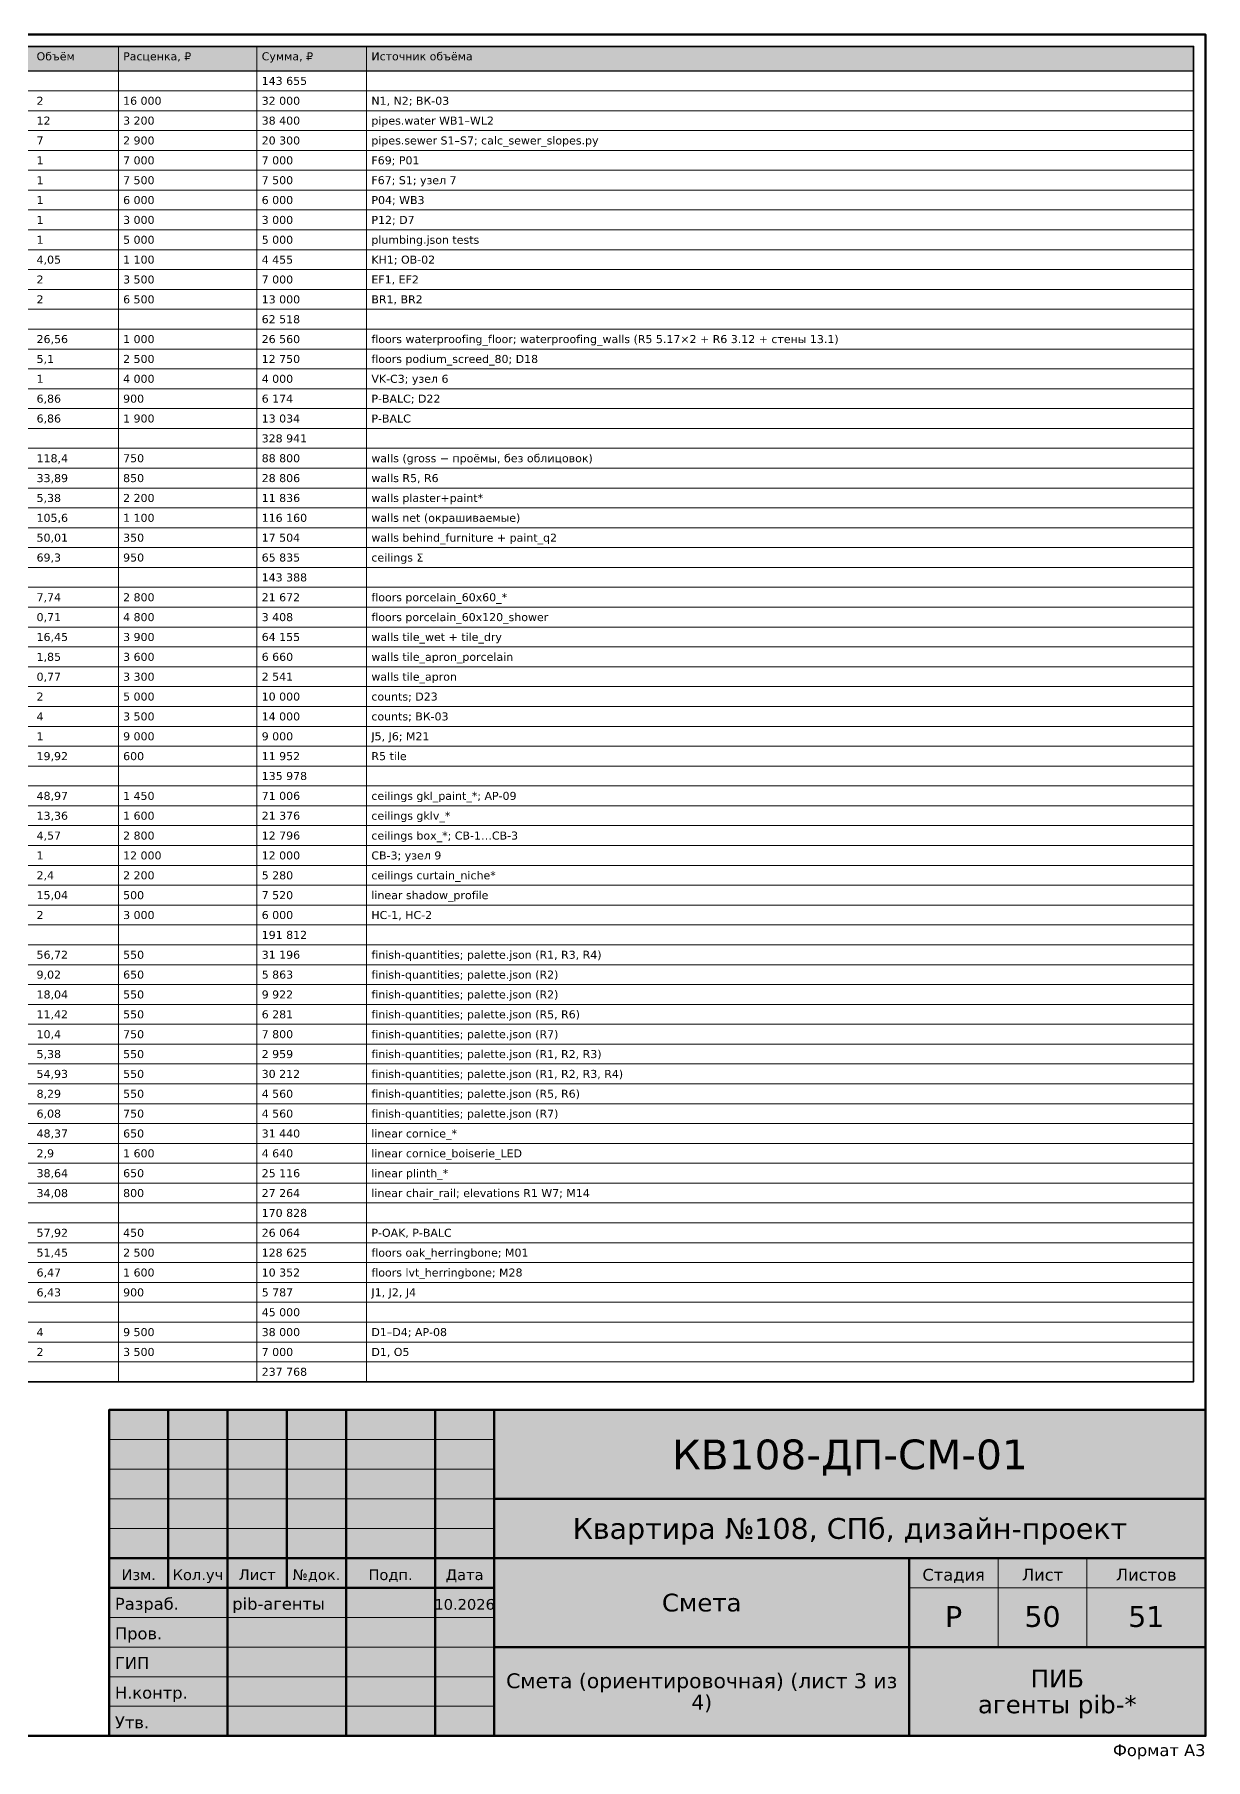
# Model space of a CAD drawing. Header units: millimetres. Extents: x 20 to 415, y 1 to 292.
# Drawn here: x 217.4 to 415, y 1 to 292 of the extents above; entities that cross this region are included whole.
import ezdxf
from ezdxf.enums import TextEntityAlignment as Align

# ---------------------------------------------------------------- set-up
doc = ezdxf.new("R2010")
doc.units = ezdxf.units.MM
doc.layers.add('FRAME', color=7, linetype='CONTINUOUS')
doc.layers.add('TEXT', color=7, linetype='CONTINUOUS')
doc.styles.add('GOST', font='DejaVuSans.ttf')

msp = doc.modelspace()

# ---------------------------------------------------------------- hatches: boundary and pattern name
at = {"layer": 'FRAME', "true_color": 0xffffff}
h = msp.add_hatch(color=7, dxfattribs=at)
h.dxf.hatch_style = 1
h.paths.add_polyline_path([(230, 5), (415, 5), (415, 60), (230, 60)])
at = {"layer": 'TEXT', "true_color": 0xe6e6e6}
h = msp.add_hatch(color=7, dxfattribs=at)
h.dxf.hatch_style = 1
h.paths.add_polyline_path([(22, 285.85), (413, 285.85), (413, 290), (22, 290)])

# ---------------------------------------------------------------- linework, layer by layer
at = {"layer": 'FRAME', "color": 7, "lineweight": 50}
for points in [[(20, 5), (415, 5), (415, 292), (20, 292)], [(230, 5), (415, 5), (415, 60), (230, 60)]]:
    msp.add_lwpolyline(points, close=True, dxfattribs=at)
for points in [[(240, 30), (240, 60)], [(250, 5), (250, 60)], [(260, 30), (260, 60)], [(270, 5), (270, 60)], [(285, 5), (285, 60)], [(295, 5), (295, 60)], [(295, 45), (415, 45)], [(230, 35), (295, 35)], [(295, 35), (415, 35)], [(365, 5), (365, 35)], [(230, 30), (295, 30)], [(295, 20), (415, 20)]]:
    msp.add_lwpolyline(points, dxfattribs=at)
at = {"layer": 'FRAME', "color": 7, "lineweight": 20}
for points in [[(230, 55), (295, 55)], [(230, 50), (295, 50)], [(230, 45), (295, 45)], [(230, 40), (295, 40)], [(380, 20), (380, 35)], [(395, 20), (395, 35)], [(365, 30), (415, 30)], [(230, 25), (295, 25)], [(230, 20), (295, 20)], [(230, 15), (295, 15)], [(230, 10), (295, 10)]]:
    msp.add_lwpolyline(points, dxfattribs=at)
at = {"layer": 'TEXT', "color": 7, "lineweight": 25}
msp.add_lwpolyline([(22, 285.85), (413, 285.85), (413, 290), (22, 290)], close=True, dxfattribs=at)
at = {"layer": 'TEXT', "color": 7, "lineweight": 35}
msp.add_lwpolyline([(22, 64.75), (413, 64.75), (413, 290), (22, 290)], close=True, dxfattribs=at)
at = {"layer": 'TEXT', "color": 7, "lineweight": 15}
for points in [[(231.58, 290), (231.58, 285.85)], [(254.96, 290), (254.96, 285.85)], [(273.47, 290), (273.47, 285.85)], [(413, 290), (413, 285.85)], [(231.58, 285.85), (231.58, 282.5)], [(254.96, 285.85), (254.96, 282.5)], [(273.47, 285.85), (273.47, 282.5)], [(413, 285.85), (413, 282.5)], [(231.58, 282.5), (231.58, 279.15)], [(254.96, 282.5), (254.96, 279.15)], [(273.47, 282.5), (273.47, 279.15)], [(413, 282.5), (413, 279.15)], [(231.58, 279.15), (231.58, 275.8)], [(254.96, 279.15), (254.96, 275.8)], [(273.47, 279.15), (273.47, 275.8)], [(413, 279.15), (413, 275.8)], [(231.58, 275.8), (231.58, 272.45)], [(254.96, 275.8), (254.96, 272.45)], [(273.47, 275.8), (273.47, 272.45)], [(413, 275.8), (413, 272.45)], [(231.58, 272.45), (231.58, 269.1)], [(254.96, 272.45), (254.96, 269.1)], [(273.47, 272.45), (273.47, 269.1)], [(413, 272.45), (413, 269.1)], [(231.58, 269.1), (231.58, 265.75)], [(254.96, 269.1), (254.96, 265.75)], [(273.47, 269.1), (273.47, 265.75)], [(413, 269.1), (413, 265.75)], [(231.58, 265.75), (231.58, 262.4)], [(254.96, 265.75), (254.96, 262.4)], [(273.47, 265.75), (273.47, 262.4)], [(413, 265.75), (413, 262.4)], [(231.58, 262.4), (231.58, 259.05)], [(254.96, 262.4), (254.96, 259.05)], [(273.47, 262.4), (273.47, 259.05)], [(413, 262.4), (413, 259.05)], [(231.58, 259.05), (231.58, 255.7)], [(254.96, 259.05), (254.96, 255.7)], [(273.47, 259.05), (273.47, 255.7)], [(413, 259.05), (413, 255.7)], [(231.58, 255.7), (231.58, 252.35)], [(254.96, 255.7), (254.96, 252.35)], [(273.47, 255.7), (273.47, 252.35)], [(413, 255.7), (413, 252.35)], [(231.58, 252.35), (231.58, 249)], [(254.96, 252.35), (254.96, 249)], [(273.47, 252.35), (273.47, 249)], [(413, 252.35), (413, 249)], [(231.58, 249), (231.58, 245.65)], [(254.96, 249), (254.96, 245.65)], [(273.47, 249), (273.47, 245.65)], [(413, 249), (413, 245.65)], [(231.58, 245.65), (231.58, 242.3)], [(254.96, 245.65), (254.96, 242.3)], [(273.47, 245.65), (273.47, 242.3)], [(413, 245.65), (413, 242.3)], [(231.58, 242.3), (231.58, 238.95)], [(254.96, 242.3), (254.96, 238.95)], [(273.47, 242.3), (273.47, 238.95)], [(413, 242.3), (413, 238.95)], [(231.58, 238.95), (231.58, 235.6)], [(254.96, 238.95), (254.96, 235.6)], [(273.47, 238.95), (273.47, 235.6)], [(413, 238.95), (413, 235.6)], [(231.58, 235.6), (231.58, 232.25)], [(254.96, 235.6), (254.96, 232.25)], [(273.47, 235.6), (273.47, 232.25)], [(413, 235.6), (413, 232.25)], [(231.58, 232.25), (231.58, 228.9)], [(254.96, 232.25), (254.96, 228.9)], [(273.47, 232.25), (273.47, 228.9)], [(413, 232.25), (413, 228.9)], [(231.58, 228.9), (231.58, 225.55)], [(254.96, 228.9), (254.96, 225.55)], [(273.47, 228.9), (273.47, 225.55)], [(413, 228.9), (413, 225.55)], [(231.58, 225.55), (231.58, 222.2)], [(254.96, 225.55), (254.96, 222.2)], [(273.47, 225.55), (273.47, 222.2)], [(413, 225.55), (413, 222.2)], [(231.58, 222.2), (231.58, 218.85)], [(254.96, 222.2), (254.96, 218.85)], [(273.47, 222.2), (273.47, 218.85)], [(413, 222.2), (413, 218.85)], [(231.58, 218.85), (231.58, 215.5)], [(254.96, 218.85), (254.96, 215.5)], [(273.47, 218.85), (273.47, 215.5)], [(413, 218.85), (413, 215.5)], [(231.58, 215.5), (231.58, 212.15)], [(254.96, 215.5), (254.96, 212.15)], [(273.47, 215.5), (273.47, 212.15)], [(413, 215.5), (413, 212.15)], [(231.58, 212.15), (231.58, 208.8)], [(254.96, 212.15), (254.96, 208.8)], [(273.47, 212.15), (273.47, 208.8)], [(413, 212.15), (413, 208.8)], [(231.58, 208.8), (231.58, 205.45)], [(254.96, 208.8), (254.96, 205.45)], [(273.47, 208.8), (273.47, 205.45)], [(413, 208.8), (413, 205.45)], [(231.58, 205.45), (231.58, 202.1)], [(254.96, 205.45), (254.96, 202.1)], [(273.47, 205.45), (273.47, 202.1)], [(413, 205.45), (413, 202.1)], [(231.58, 202.1), (231.58, 198.75)], [(254.96, 202.1), (254.96, 198.75)], [(273.47, 202.1), (273.47, 198.75)], [(413, 202.1), (413, 198.75)], [(231.58, 198.75), (231.58, 195.4)], [(254.96, 198.75), (254.96, 195.4)], [(273.47, 198.75), (273.47, 195.4)], [(413, 198.75), (413, 195.4)], [(231.58, 195.4), (231.58, 192.05)], [(254.96, 195.4), (254.96, 192.05)], [(273.47, 195.4), (273.47, 192.05)], [(413, 195.4), (413, 192.05)], [(231.58, 192.05), (231.58, 188.7)], [(254.96, 192.05), (254.96, 188.7)], [(273.47, 192.05), (273.47, 188.7)], [(413, 192.05), (413, 188.7)], [(231.58, 188.7), (231.58, 185.35)], [(254.96, 188.7), (254.96, 185.35)], [(273.47, 188.7), (273.47, 185.35)], [(413, 188.7), (413, 185.35)], [(231.58, 185.35), (231.58, 182)], [(254.96, 185.35), (254.96, 182)], [(273.47, 185.35), (273.47, 182)], [(413, 185.35), (413, 182)], [(231.58, 182), (231.58, 178.65)], [(254.96, 182), (254.96, 178.65)], [(273.47, 182), (273.47, 178.65)], [(413, 182), (413, 178.65)], [(231.58, 178.65), (231.58, 175.3)], [(254.96, 178.65), (254.96, 175.3)], [(273.47, 178.65), (273.47, 175.3)], [(413, 178.65), (413, 175.3)], [(231.58, 175.3), (231.58, 171.95)], [(254.96, 175.3), (254.96, 171.95)], [(273.47, 175.3), (273.47, 171.95)], [(413, 175.3), (413, 171.95)], [(231.58, 171.95), (231.58, 168.6)], [(254.96, 171.95), (254.96, 168.6)], [(273.47, 171.95), (273.47, 168.6)], [(413, 171.95), (413, 168.6)], [(231.58, 168.6), (231.58, 165.25)], [(254.96, 168.6), (254.96, 165.25)], [(273.47, 168.6), (273.47, 165.25)], [(413, 168.6), (413, 165.25)], [(231.58, 165.25), (231.58, 161.9)], [(254.96, 165.25), (254.96, 161.9)], [(273.47, 165.25), (273.47, 161.9)], [(413, 165.25), (413, 161.9)], [(231.58, 161.9), (231.58, 158.55)], [(254.96, 161.9), (254.96, 158.55)], [(273.47, 161.9), (273.47, 158.55)], [(413, 161.9), (413, 158.55)], [(231.58, 158.55), (231.58, 155.2)], [(254.96, 158.55), (254.96, 155.2)], [(273.47, 158.55), (273.47, 155.2)], [(413, 158.55), (413, 155.2)], [(231.58, 155.2), (231.58, 151.85)], [(254.96, 155.2), (254.96, 151.85)], [(273.47, 155.2), (273.47, 151.85)], [(413, 155.2), (413, 151.85)], [(231.58, 151.85), (231.58, 148.5)], [(254.96, 151.85), (254.96, 148.5)], [(273.47, 151.85), (273.47, 148.5)], [(413, 151.85), (413, 148.5)], [(231.58, 148.5), (231.58, 145.15)], [(254.96, 148.5), (254.96, 145.15)], [(273.47, 148.5), (273.47, 145.15)], [(413, 148.5), (413, 145.15)], [(231.58, 145.15), (231.58, 141.8)], [(254.96, 145.15), (254.96, 141.8)], [(273.47, 145.15), (273.47, 141.8)], [(413, 145.15), (413, 141.8)], [(231.58, 141.8), (231.58, 138.45)], [(254.96, 141.8), (254.96, 138.45)], [(273.47, 141.8), (273.47, 138.45)], [(413, 141.8), (413, 138.45)], [(231.58, 138.45), (231.58, 135.1)], [(254.96, 138.45), (254.96, 135.1)], [(273.47, 138.45), (273.47, 135.1)], [(413, 138.45), (413, 135.1)], [(231.58, 135.1), (231.58, 131.75)], [(254.96, 135.1), (254.96, 131.75)], [(273.47, 135.1), (273.47, 131.75)], [(413, 135.1), (413, 131.75)], [(231.58, 131.75), (231.58, 128.4)], [(254.96, 131.75), (254.96, 128.4)], [(273.47, 131.75), (273.47, 128.4)], [(413, 131.75), (413, 128.4)], [(231.58, 128.4), (231.58, 125.05)], [(254.96, 128.4), (254.96, 125.05)], [(273.47, 128.4), (273.47, 125.05)], [(413, 128.4), (413, 125.05)], [(231.58, 125.05), (231.58, 121.7)], [(254.96, 125.05), (254.96, 121.7)], [(273.47, 125.05), (273.47, 121.7)], [(413, 125.05), (413, 121.7)], [(231.58, 121.7), (231.58, 118.35)], [(254.96, 121.7), (254.96, 118.35)], [(273.47, 121.7), (273.47, 118.35)], [(413, 121.7), (413, 118.35)], [(231.58, 118.35), (231.58, 115)], [(254.96, 118.35), (254.96, 115)], [(273.47, 118.35), (273.47, 115)], [(413, 118.35), (413, 115)], [(231.58, 115), (231.58, 111.65)], [(254.96, 115), (254.96, 111.65)], [(273.47, 115), (273.47, 111.65)], [(413, 115), (413, 111.65)], [(231.58, 111.65), (231.58, 108.3)], [(254.96, 111.65), (254.96, 108.3)], [(273.47, 111.65), (273.47, 108.3)], [(413, 111.65), (413, 108.3)], [(231.58, 108.3), (231.58, 104.95)], [(254.96, 108.3), (254.96, 104.95)], [(273.47, 108.3), (273.47, 104.95)], [(413, 108.3), (413, 104.95)], [(231.58, 104.95), (231.58, 101.6)], [(254.96, 104.95), (254.96, 101.6)], [(273.47, 104.95), (273.47, 101.6)], [(413, 104.95), (413, 101.6)], [(231.58, 101.6), (231.58, 98.25)], [(254.96, 101.6), (254.96, 98.25)], [(273.47, 101.6), (273.47, 98.25)], [(413, 101.6), (413, 98.25)], [(231.58, 98.25), (231.58, 94.9)], [(254.96, 98.25), (254.96, 94.9)], [(273.47, 98.25), (273.47, 94.9)], [(413, 98.25), (413, 94.9)], [(231.58, 94.9), (231.58, 91.55)], [(254.96, 94.9), (254.96, 91.55)], [(273.47, 94.9), (273.47, 91.55)], [(413, 94.9), (413, 91.55)], [(231.58, 91.55), (231.58, 88.2)], [(254.96, 91.55), (254.96, 88.2)], [(273.47, 91.55), (273.47, 88.2)], [(413, 91.55), (413, 88.2)], [(231.58, 88.2), (231.58, 84.85)], [(254.96, 88.2), (254.96, 84.85)], [(273.47, 88.2), (273.47, 84.85)], [(413, 88.2), (413, 84.85)], [(231.58, 84.85), (231.58, 81.5)], [(254.96, 84.85), (254.96, 81.5)], [(273.47, 84.85), (273.47, 81.5)], [(413, 84.85), (413, 81.5)], [(231.58, 81.5), (231.58, 78.15)], [(254.96, 81.5), (254.96, 78.15)], [(273.47, 81.5), (273.47, 78.15)], [(413, 81.5), (413, 78.15)], [(231.58, 78.15), (231.58, 74.8)], [(254.96, 78.15), (254.96, 74.8)], [(273.47, 78.15), (273.47, 74.8)], [(413, 78.15), (413, 74.8)], [(231.58, 74.8), (231.58, 71.45)], [(254.96, 74.8), (254.96, 71.45)], [(273.47, 74.8), (273.47, 71.45)], [(413, 74.8), (413, 71.45)], [(231.58, 71.45), (231.58, 68.1)], [(254.96, 71.45), (254.96, 68.1)], [(273.47, 71.45), (273.47, 68.1)], [(413, 71.45), (413, 68.1)], [(231.58, 68.1), (231.58, 64.75)], [(254.96, 68.1), (254.96, 64.75)], [(273.47, 68.1), (273.47, 64.75)], [(413, 68.1), (413, 64.75)]]:
    msp.add_lwpolyline(points, dxfattribs=at)
for points in [[(22, 282.5), (413, 282.5), (413, 285.85), (22, 285.85)], [(22, 279.15), (413, 279.15), (413, 282.5), (22, 282.5)], [(22, 275.8), (413, 275.8), (413, 279.15), (22, 279.15)], [(22, 272.45), (413, 272.45), (413, 275.8), (22, 275.8)], [(22, 269.1), (413, 269.1), (413, 272.45), (22, 272.45)], [(22, 265.75), (413, 265.75), (413, 269.1), (22, 269.1)], [(22, 262.4), (413, 262.4), (413, 265.75), (22, 265.75)], [(22, 259.05), (413, 259.05), (413, 262.4), (22, 262.4)], [(22, 255.7), (413, 255.7), (413, 259.05), (22, 259.05)], [(22, 252.35), (413, 252.35), (413, 255.7), (22, 255.7)], [(22, 249), (413, 249), (413, 252.35), (22, 252.35)], [(22, 245.65), (413, 245.65), (413, 249), (22, 249)], [(22, 242.3), (413, 242.3), (413, 245.65), (22, 245.65)], [(22, 238.95), (413, 238.95), (413, 242.3), (22, 242.3)], [(22, 235.6), (413, 235.6), (413, 238.95), (22, 238.95)], [(22, 232.25), (413, 232.25), (413, 235.6), (22, 235.6)], [(22, 228.9), (413, 228.9), (413, 232.25), (22, 232.25)], [(22, 225.55), (413, 225.55), (413, 228.9), (22, 228.9)], [(22, 222.2), (413, 222.2), (413, 225.55), (22, 225.55)], [(22, 218.85), (413, 218.85), (413, 222.2), (22, 222.2)], [(22, 215.5), (413, 215.5), (413, 218.85), (22, 218.85)], [(22, 212.15), (413, 212.15), (413, 215.5), (22, 215.5)], [(22, 208.8), (413, 208.8), (413, 212.15), (22, 212.15)], [(22, 205.45), (413, 205.45), (413, 208.8), (22, 208.8)], [(22, 202.1), (413, 202.1), (413, 205.45), (22, 205.45)], [(22, 198.75), (413, 198.75), (413, 202.1), (22, 202.1)], [(22, 195.4), (413, 195.4), (413, 198.75), (22, 198.75)], [(22, 192.05), (413, 192.05), (413, 195.4), (22, 195.4)], [(22, 188.7), (413, 188.7), (413, 192.05), (22, 192.05)], [(22, 185.35), (413, 185.35), (413, 188.7), (22, 188.7)], [(22, 182), (413, 182), (413, 185.35), (22, 185.35)], [(22, 178.65), (413, 178.65), (413, 182), (22, 182)], [(22, 175.3), (413, 175.3), (413, 178.65), (22, 178.65)], [(22, 171.95), (413, 171.95), (413, 175.3), (22, 175.3)], [(22, 168.6), (413, 168.6), (413, 171.95), (22, 171.95)], [(22, 165.25), (413, 165.25), (413, 168.6), (22, 168.6)], [(22, 161.9), (413, 161.9), (413, 165.25), (22, 165.25)], [(22, 158.55), (413, 158.55), (413, 161.9), (22, 161.9)], [(22, 155.2), (413, 155.2), (413, 158.55), (22, 158.55)], [(22, 151.85), (413, 151.85), (413, 155.2), (22, 155.2)], [(22, 148.5), (413, 148.5), (413, 151.85), (22, 151.85)], [(22, 145.15), (413, 145.15), (413, 148.5), (22, 148.5)], [(22, 141.8), (413, 141.8), (413, 145.15), (22, 145.15)], [(22, 138.45), (413, 138.45), (413, 141.8), (22, 141.8)], [(22, 135.1), (413, 135.1), (413, 138.45), (22, 138.45)], [(22, 131.75), (413, 131.75), (413, 135.1), (22, 135.1)], [(22, 128.4), (413, 128.4), (413, 131.75), (22, 131.75)], [(22, 125.05), (413, 125.05), (413, 128.4), (22, 128.4)], [(22, 121.7), (413, 121.7), (413, 125.05), (22, 125.05)], [(22, 118.35), (413, 118.35), (413, 121.7), (22, 121.7)], [(22, 115), (413, 115), (413, 118.35), (22, 118.35)], [(22, 111.65), (413, 111.65), (413, 115), (22, 115)], [(22, 108.3), (413, 108.3), (413, 111.65), (22, 111.65)], [(22, 104.95), (413, 104.95), (413, 108.3), (22, 108.3)], [(22, 101.6), (413, 101.6), (413, 104.95), (22, 104.95)], [(22, 98.25), (413, 98.25), (413, 101.6), (22, 101.6)], [(22, 94.9), (413, 94.9), (413, 98.25), (22, 98.25)], [(22, 91.55), (413, 91.55), (413, 94.9), (22, 94.9)], [(22, 88.2), (413, 88.2), (413, 91.55), (22, 91.55)], [(22, 84.85), (413, 84.85), (413, 88.2), (22, 88.2)], [(22, 81.5), (413, 81.5), (413, 84.85), (22, 84.85)], [(22, 78.15), (413, 78.15), (413, 81.5), (22, 81.5)], [(22, 74.8), (413, 74.8), (413, 78.15), (22, 78.15)], [(22, 71.45), (413, 71.45), (413, 74.8), (22, 74.8)], [(22, 68.1), (413, 68.1), (413, 71.45), (22, 71.45)], [(22, 64.75), (413, 64.75), (413, 68.1), (22, 68.1)]]:
    msp.add_lwpolyline(points, close=True, dxfattribs=at)

# ---------------------------------------------------------------- texts
at = {"layer": 'FRAME', "color": 7, "style": 'GOST'}
for s, height, p in [('КВ108-ДП-СМ-01', 5, (355, 50)), ('Квартира №108, СПб, дизайн-проект', 3.5, (355, 38.25)), ('Изм.', 1.8, (235, 31.3)), ('Кол.уч', 1.8, (245, 31.3)), ('Лист', 1.8, (255, 31.3)), ('№док.', 1.8, (265, 31.3)), ('Подп.', 1.8, (277.5, 31.3)), ('Дата', 1.8, (290, 31.3)), ('Стадия', 2, (372.5, 31.2)), ('Лист', 2, (387.5, 31.2)), ('Листов', 2, (405, 31.2)), ('10.2026', 1.8, (290, 26.3)), ('Смета', 3, (330, 26)), ('Р', 3.5, (372.5, 23.4)), ('50', 3.5, (387.5, 23.4)), ('51', 3.5, (405, 23.4)), ('Смета (ориентировочная) (лист 3 из', 2.5, (330, 13.06)), ('ПИБ', 3, (390, 13.18)), ('4)', 2.5, (330, 9.44)), ('агенты pib-*', 3, (390, 8.83))]:
    msp.add_text(s, height=height, dxfattribs=at).set_placement(p, align=Align.CENTER)
for s, p in [('Разраб.', (231, 26.3)), ('pib-агенты', (250.8, 26.3)), ('Пров.', (231, 21.3)), ('ГИП', (231, 16.3)), ('Н.контр.', (231, 11.3)), ('Утв.', (231, 6.3))]:
    msp.add_text(s, height=2, dxfattribs=at).set_placement(p)
msp.add_text('Формат A3', height=2, dxfattribs=at).set_placement((415, 1.6), align=Align.RIGHT)
at = {"layer": 'TEXT', "color": 7, "style": 'GOST'}
for s, p in [('Объём', (217.78, 287.65)), ('Расценка, ₽', (232.38, 287.65)), ('Сумма, ₽', (255.76, 287.65)), ('Источник объёма', (274.27, 287.65)), ('143 655', (255.76, 283.5)), ('2', (217.78, 280.15)), ('16 000', (232.38, 280.15)), ('32 000', (255.76, 280.15)), ('N1, N2; ВК-03', (274.27, 280.15)), ('12', (217.78, 276.8)), ('3 200', (232.38, 276.8)), ('38 400', (255.76, 276.8)), ('pipes.water WB1–WL2', (274.27, 276.8)), ('7', (217.78, 273.45)), ('2 900', (232.38, 273.45)), ('20 300', (255.76, 273.45)), ('pipes.sewer S1–S7; calc_sewer_slopes.py', (274.27, 273.45)), ('1', (217.78, 270.1)), ('7 000', (232.38, 270.1)), ('7 000', (255.76, 270.1)), ('F69; P01', (274.27, 270.1)), ('1', (217.78, 266.75)), ('7 500', (232.38, 266.75)), ('7 500', (255.76, 266.75)), ('F67; S1; узел 7', (274.27, 266.75)), ('1', (217.78, 263.4)), ('6 000', (232.38, 263.4)), ('6 000', (255.76, 263.4)), ('P04; WB3', (274.27, 263.4)), ('1', (217.78, 260.05)), ('3 000', (232.38, 260.05)), ('3 000', (255.76, 260.05)), ('P12; D7', (274.27, 260.05)), ('1', (217.78, 256.7)), ('5 000', (232.38, 256.7)), ('5 000', (255.76, 256.7)), ('plumbing.json tests', (274.27, 256.7)), ('4,05', (217.78, 253.35)), ('1 100', (232.38, 253.35)), ('4 455', (255.76, 253.35)), ('KH1; ОВ-02', (274.27, 253.35)), ('2', (217.78, 250)), ('3 500', (232.38, 250)), ('7 000', (255.76, 250)), ('EF1, EF2', (274.27, 250)), ('2', (217.78, 246.65)), ('6 500', (232.38, 246.65)), ('13 000', (255.76, 246.65)), ('BR1, BR2', (274.27, 246.65)), ('62 518', (255.76, 243.3)), ('26,56', (217.78, 239.95)), ('1 000', (232.38, 239.95)), ('26 560', (255.76, 239.95)), ('floors waterproofing_floor; waterproofing_walls (R5 5.17×2 + R6 3.12 + стены 13.1)', (274.27, 239.95)), ('5,1', (217.78, 236.6)), ('2 500', (232.38, 236.6)), ('12 750', (255.76, 236.6)), ('floors podium_screed_80; D18', (274.27, 236.6)), ('1', (217.78, 233.25)), ('4 000', (232.38, 233.25)), ('4 000', (255.76, 233.25)), ('VK-C3; узел 6', (274.27, 233.25)), ('6,86', (217.78, 229.9)), ('900', (232.38, 229.9)), ('6 174', (255.76, 229.9)), ('P-BALC; D22', (274.27, 229.9)), ('6,86', (217.78, 226.55)), ('1 900', (232.38, 226.55)), ('13 034', (255.76, 226.55)), ('P-BALC', (274.27, 226.55)), ('328 941', (255.76, 223.2)), ('118,4', (217.78, 219.85)), ('750', (232.38, 219.85)), ('88 800', (255.76, 219.85)), ('walls (gross − проёмы, без облицовок)', (274.27, 219.85)), ('33,89', (217.78, 216.5)), ('850', (232.38, 216.5)), ('28 806', (255.76, 216.5)), ('walls R5, R6', (274.27, 216.5)), ('5,38', (217.78, 213.15)), ('2 200', (232.38, 213.15)), ('11 836', (255.76, 213.15)), ('walls plaster+paint*', (274.27, 213.15)), ('105,6', (217.78, 209.8)), ('1 100', (232.38, 209.8)), ('116 160', (255.76, 209.8)), ('walls net (окрашиваемые)', (274.27, 209.8)), ('50,01', (217.78, 206.45)), ('350', (232.38, 206.45)), ('17 504', (255.76, 206.45)), ('walls behind_furniture + paint_q2', (274.27, 206.45)), ('69,3', (217.78, 203.1)), ('950', (232.38, 203.1)), ('65 835', (255.76, 203.1)), ('ceilings Σ', (274.27, 203.1)), ('143 388', (255.76, 199.75)), ('7,74', (217.78, 196.4)), ('2 800', (232.38, 196.4)), ('21 672', (255.76, 196.4)), ('floors porcelain_60x60_*', (274.27, 196.4)), ('0,71', (217.78, 193.05)), ('4 800', (232.38, 193.05)), ('3 408', (255.76, 193.05)), ('floors porcelain_60x120_shower', (274.27, 193.05)), ('16,45', (217.78, 189.7)), ('3 900', (232.38, 189.7)), ('64 155', (255.76, 189.7)), ('walls tile_wet + tile_dry', (274.27, 189.7)), ('1,85', (217.78, 186.35)), ('3 600', (232.38, 186.35)), ('6 660', (255.76, 186.35)), ('walls tile_apron_porcelain', (274.27, 186.35)), ('0,77', (217.78, 183)), ('3 300', (232.38, 183)), ('2 541', (255.76, 183)), ('walls tile_apron', (274.27, 183)), ('2', (217.78, 179.65)), ('5 000', (232.38, 179.65)), ('10 000', (255.76, 179.65)), ('counts; D23', (274.27, 179.65)), ('4', (217.78, 176.3)), ('3 500', (232.38, 176.3)), ('14 000', (255.76, 176.3)), ('counts; ВК-03', (274.27, 176.3)), ('1', (217.78, 172.95)), ('9 000', (232.38, 172.95)), ('9 000', (255.76, 172.95)), ('J5, J6; M21', (274.27, 172.95)), ('19,92', (217.78, 169.6)), ('600', (232.38, 169.6)), ('11 952', (255.76, 169.6)), ('R5 tile', (274.27, 169.6)), ('135 978', (255.76, 166.25)), ('48,97', (217.78, 162.9)), ('1 450', (232.38, 162.9)), ('71 006', (255.76, 162.9)), ('ceilings gkl_paint_*; АР-09', (274.27, 162.9)), ('13,36', (217.78, 159.55)), ('1 600', (232.38, 159.55)), ('21 376', (255.76, 159.55)), ('ceilings gklv_*', (274.27, 159.55)), ('4,57', (217.78, 156.2)), ('2 800', (232.38, 156.2)), ('12 796', (255.76, 156.2)), ('ceilings box_*; CB-1…CB-3', (274.27, 156.2)), ('12 000', (232.38, 152.85)), ('12 000', (255.76, 152.85)), ('CB-3; узел 9', (274.27, 152.85)), ('1', (217.78, 152.85)), ('2,4', (217.78, 149.5)), ('2 200', (232.38, 149.5)), ('5 280', (255.76, 149.5)), ('ceilings curtain_niche*', (274.27, 149.5)), ('15,04', (217.78, 146.15)), ('500', (232.38, 146.15)), ('7 520', (255.76, 146.15)), ('linear shadow_profile', (274.27, 146.15)), ('2', (217.78, 142.8)), ('3 000', (232.38, 142.8)), ('6 000', (255.76, 142.8)), ('HC-1, HC-2', (274.27, 142.8)), ('191 812', (255.76, 139.45)), ('56,72', (217.78, 136.1)), ('550', (232.38, 136.1)), ('31 196', (255.76, 136.1)), ('finish-quantities; palette.json (R1, R3, R4)', (274.27, 136.1)), ('9,02', (217.78, 132.75)), ('650', (232.38, 132.75)), ('5 863', (255.76, 132.75)), ('finish-quantities; palette.json (R2)', (274.27, 132.75)), ('18,04', (217.78, 129.4)), ('550', (232.38, 129.4)), ('9 922', (255.76, 129.4)), ('finish-quantities; palette.json (R2)', (274.27, 129.4)), ('11,42', (217.78, 126.05)), ('550', (232.38, 126.05)), ('6 281', (255.76, 126.05)), ('finish-quantities; palette.json (R5, R6)', (274.27, 126.05)), ('10,4', (217.78, 122.7)), ('750', (232.38, 122.7)), ('7 800', (255.76, 122.7)), ('finish-quantities; palette.json (R7)', (274.27, 122.7)), ('5,38', (217.78, 119.35)), ('550', (232.38, 119.35)), ('2 959', (255.76, 119.35)), ('finish-quantities; palette.json (R1, R2, R3)', (274.27, 119.35)), ('54,93', (217.78, 116)), ('550', (232.38, 116)), ('30 212', (255.76, 116)), ('finish-quantities; palette.json (R1, R2, R3, R4)', (274.27, 116)), ('8,29', (217.78, 112.65)), ('550', (232.38, 112.65)), ('4 560', (255.76, 112.65)), ('finish-quantities; palette.json (R5, R6)', (274.27, 112.65)), ('6,08', (217.78, 109.3)), ('750', (232.38, 109.3)), ('4 560', (255.76, 109.3)), ('finish-quantities; palette.json (R7)', (274.27, 109.3)), ('48,37', (217.78, 105.95)), ('650', (232.38, 105.95)), ('31 440', (255.76, 105.95)), ('linear cornice_*', (274.27, 105.95)), ('2,9', (217.78, 102.6)), ('1 600', (232.38, 102.6)), ('4 640', (255.76, 102.6)), ('linear cornice_boiserie_LED', (274.27, 102.6)), ('38,64', (217.78, 99.25)), ('650', (232.38, 99.25)), ('25 116', (255.76, 99.25)), ('linear plinth_*', (274.27, 99.25)), ('34,08', (217.78, 95.9)), ('800', (232.38, 95.9)), ('27 264', (255.76, 95.9)), ('linear chair_rail; elevations R1 W7; M14', (274.27, 95.9)), ('170 828', (255.76, 92.55)), ('57,92', (217.78, 89.2)), ('450', (232.38, 89.2)), ('26 064', (255.76, 89.2)), ('P-OAK, P-BALC', (274.27, 89.2)), ('51,45', (217.78, 85.85)), ('2 500', (232.38, 85.85)), ('128 625', (255.76, 85.85)), ('floors oak_herringbone; M01', (274.27, 85.85)), ('6,47', (217.78, 82.5)), ('1 600', (232.38, 82.5)), ('10 352', (255.76, 82.5)), ('floors lvt_herringbone; M28', (274.27, 82.5)), ('6,43', (217.78, 79.15)), ('900', (232.38, 79.15)), ('5 787', (255.76, 79.15)), ('J1, J2, J4', (274.27, 79.15)), ('45 000', (255.76, 75.8)), ('4', (217.78, 72.45)), ('9 500', (232.38, 72.45)), ('38 000', (255.76, 72.45)), ('D1–D4; АР-08', (274.27, 72.45)), ('2', (217.78, 69.1)), ('3 500', (232.38, 69.1)), ('7 000', (255.76, 69.1)), ('D1, O5', (274.27, 69.1)), ('237 768', (255.76, 65.75))]:
    msp.add_text(s, height=1.35, dxfattribs=at).set_placement(p)

doc.saveas('drawing.dxf')
